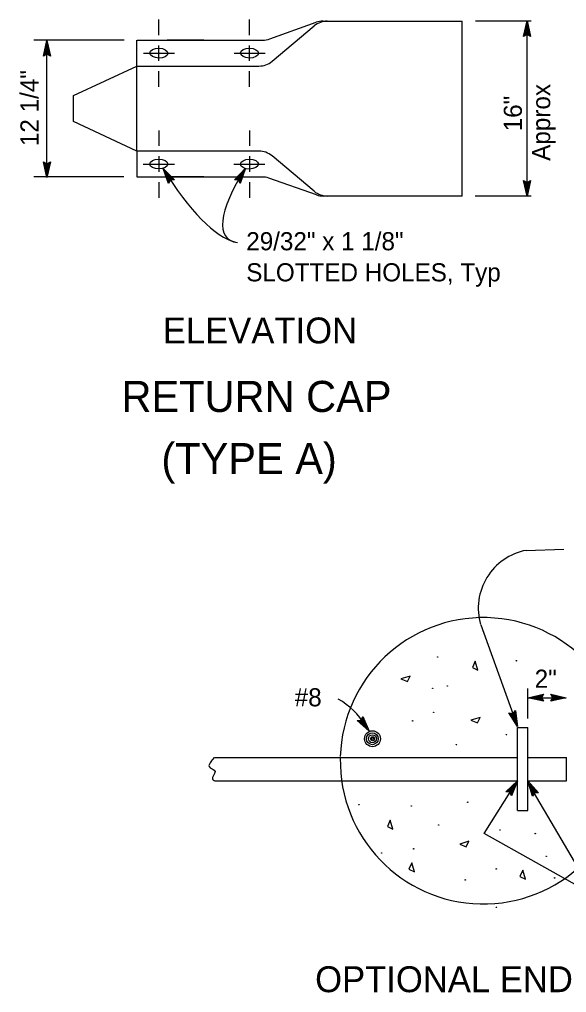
# Model space of a CAD drawing. Extents: x -894 to 866, y -472 to 714.
# Drawn here: x 240.5 to 451.8, y 34.3 to 410 of the extents above; entities that cross this region are included whole.
import ezdxf

# ---------------------------------------------------------------- set-up
doc = ezdxf.new("R2010")
doc.units = 0
doc.layers.add('tcd_RAILING', color=7, linetype='Continuous')
doc.layers.add('tcd_RAILING-anno', color=7, linetype='Continuous')

msp = doc.modelspace()

# ---------------------------------------------------------------- linework, layer by layer
at = {"layer": 'tcd_RAILING'}
for p, q in [((337.14, 402.43), (355.09, 408.87)), ((338.05, 393.82), (354.34, 407.49)), ((357.75, 409.33), (411.54, 409.33)), ((411.54, 341.8), (411.54, 409.33)), ((285.85, 391.97), (285.85, 402.02)), ((285.9, 401.97), (334.48, 401.97)), ((311.7, 401.97), (297.48, 401.97)), ((261.38, 380.57), (285.85, 391.98)), ((285.85, 391.98), (332.99, 391.98)), ((285.85, 359.16), (285.85, 391.97)), ((261.38, 370.57), (261.38, 380.57)), ((285.85, 359.16), (261.38, 370.57)), ((332.99, 359.16), (285.85, 359.16)), ((285.85, 359.16), (285.85, 349.16)), ((354.34, 343.65), (338.05, 357.32)), ((285.85, 349.16), (334.24, 349.16)), ((311.65, 349.16), (297.44, 349.16)), ((355.27, 342.25), (336.85, 348.71)), ((411.54, 341.8), (357.88, 341.8)), ((416.52, 162.3), (415.47, 159.8)), ((417.58, 158.75), (416.52, 162.3)), ((415.47, 159.8), (417.58, 158.75)), ((391.39, 156.5), (387.84, 155.44)), ((387.84, 155.44), (390.33, 154.39)), ((390.33, 154.39), (391.39, 156.5)), ((418.46, 140.55), (414.9, 139.49)), ((414.9, 139.49), (417.4, 138.44)), ((417.4, 138.44), (418.46, 140.55)), ((432.88, 136.58), (436.88, 136.58)), ((432.88, 104.58), (432.88, 136.58)), ((436.88, 104.58), (436.88, 136.58)), ((315.77, 125.08), (432.88, 125.08)), ((436.88, 125.08), (451.77, 125.08)), ((451.77, 116.08), (451.77, 125.08)), ((315.77, 116.08), (432.88, 116.08)), ((436.88, 116.08), (451.77, 116.08)), ((432.88, 104.58), (436.88, 104.58)), ((383.66, 100.92), (382.6, 98.42)), ((382.6, 98.42), (384.71, 97.37)), ((384.71, 97.37), (383.66, 100.92)), ((414.11, 92.7), (410.55, 91.65)), ((410.55, 91.65), (413.05, 90.59)), ((413.05, 90.59), (414.11, 92.7)), ((392.01, 84.42), (390.95, 81.92)), ((393.06, 80.87), (392.01, 84.42)), ((390.95, 81.92), (393.06, 80.87)), ((434.89, 81.59), (433.83, 79.09)), ((433.83, 79.09), (435.94, 78.03)), ((435.94, 78.03), (434.89, 81.59))]:
    msp.add_line(p, q, dxfattribs=at)
for centre, radius in [((402.02, 163.85), 0.1), ((432.47, 162.4), 0.1), ((400.09, 151.76), 0.1), ((405.79, 152.63), 0.1), ((392.36, 139.2), 0.1), ((400.47, 142.48), 0.1), ((376.87, 132.3), 3.07), ((376.79, 132.29), 2.3), ((376.83, 132.29), 1.52), ((376.89, 132.29), 0.767), ((376.85, 132.37), 0.391), ((428.6, 133.88), 0.1), ((409.27, 130.02), 0.1), ((371.58, 106.82), 0.1), ((391.87, 106.33), 0.1), ((413.62, 107.78), 0.1), ((402.41, 98.98), 0.1), ((426.09, 97.05), 0.1), ((439.72, 95.7), 0.1), ((380.38, 88.17), 0.1), ((392.74, 89.8), 0.1), ((443.97, 86.9), 0.1), ((424.64, 82.07), 0.1), ((412.66, 77.82), 0.1), ((447.17, 78.58), 0.1), ((424.74, 67.19), 0.1)]:
    msp.add_circle(centre, radius, dxfattribs=at)
for centre, radius, start, end in [((359.4, 401.46), 7.87, 90, 130.0002), ((357.75, 401.46), 7.87, 90, 109.7369), ((334.48, 409.84), 7.87, 270, 289.7398), ((332.99, 399.85), 7.87, 270, 310.0024), ((332.99, 351.28), 7.87, 50.0043, 90), ((334.24, 341.28), 7.87, 70.6515, 90), ((359.4, 349.68), 7.87, 230.0001, 270), ((357.88, 349.68), 7.87, 250.6548, 270), ((419.67, 123.79), 55.27, 178.9303, 178.3525)]:
    msp.add_arc(centre, radius, start, end, dxfattribs=at)
for centre, major_axis in [((294.33, 396.97), (3.46, -0.05)), ((329.34, 396.99), (3.46, -0.05)), ((294.28, 354.16), (3.46, 0.05)), ((329.3, 354.14), (3.46, 0.05))]:
    msp.add_ellipse(centre, major_axis=major_axis, ratio=0.549995, dxfattribs=at)
msp.add_spline([(314.48, 123.46), (313.69, 121.59), (316.03, 119.62), (315, 116.73), (315.64, 116.18)], degree=3, dxfattribs=at)
at = {"layer": 'tcd_RAILING-anno'}
for p, q in [((294.35, 403.97), (294.35, 409.97)), ((329.35, 403.97), (329.35, 409.97)), ((416.64, 409.38), (438.2, 409.38)), ((435.2, 403.38), (436.54, 409.38)), ((435.55, 403.59), (436.54, 408)), ((435.91, 403.83), (436.53, 406.61)), ((436.53, 406.61), (437.16, 403.79)), ((436.54, 341.82), (436.54, 409.38)), ((436.54, 409.38), (436.54, 409.38)), ((436.54, 409.38), (437.87, 403.38)), ((436.54, 407.99), (437.51, 403.61)), ((280.9, 402.02), (246.07, 402.02)), ((251.07, 349.16), (251.07, 402.02)), ((436.54, 404.18), (435.2, 403.38)), ((435.2, 403.38), (435.2, 403.38)), ((436.26, 404), (436.53, 405.23)), ((436.53, 405.23), (436.8, 404.02)), ((437.87, 403.38), (436.54, 404.18)), ((437.87, 403.38), (437.87, 403.38)), ((249.73, 395.82), (251.07, 401.82)), ((250.09, 396.04), (251.07, 400.44)), ((250.45, 396.27), (251.07, 399.06)), ((251.07, 401.82), (251.07, 401.82)), ((251.07, 401.82), (252.4, 395.82)), ((251.07, 399.06), (251.7, 396.23)), ((251.08, 400.43), (252.04, 396.06)), ((294.35, 393.97), (294.35, 399.97)), ((329.35, 393.97), (329.35, 399.97)), ((251.07, 396.62), (249.73, 395.82)), ((249.73, 395.82), (249.73, 395.82)), ((250.79, 396.45), (251.07, 397.68)), ((251.07, 397.68), (251.34, 396.47)), ((252.4, 395.82), (251.07, 396.62)), ((252.4, 395.82), (252.4, 395.82)), ((288.35, 396.97), (300.35, 396.97)), ((323.35, 396.97), (335.35, 396.97)), ((294.35, 383.97), (294.35, 389.97)), ((329.35, 383.97), (329.35, 389.97)), ((294.31, 367.16), (294.31, 361.16)), ((329.31, 367.16), (329.31, 361.16)), ((294.31, 357.16), (294.31, 351.16)), ((329.31, 357.16), (329.31, 351.16)), ((251.07, 349.02), (249.74, 355.02)), ((249.74, 355.02), (249.74, 355.02)), ((249.74, 355.02), (251.07, 354.22)), ((251.07, 350.41), (250.1, 354.78)), ((251.07, 351.78), (250.45, 354.61)), ((251.08, 353.16), (250.81, 354.37)), ((251.07, 354.22), (252.41, 355.02)), ((252.41, 355.02), (251.07, 349.02)), ((252.06, 354.8), (251.07, 350.4)), ((251.7, 354.57), (251.07, 351.78)), ((251.35, 354.39), (251.08, 353.16)), ((252.41, 355.02), (252.41, 355.02)), ((288.31, 354.16), (300.31, 354.16)), ((323.31, 354.16), (335.31, 354.16)), ((298.08, 346.62), (295.96, 352.39)), ((295.96, 352.39), (295.96, 352.39)), ((295.96, 352.39), (300.33, 348.06)), ((298.26, 346.99), (296.71, 351.23)), ((296.72, 351.22), (299.9, 348.06)), ((298.44, 347.38), (297.45, 350.06)), ((297.45, 350.06), (299.51, 348.03)), ((323.49, 348.06), (327.73, 352.52)), ((323.91, 348.06), (327.02, 351.34)), ((324.34, 348.08), (326.3, 350.15)), ((326.3, 350.15), (325.39, 347.41)), ((327.01, 351.32), (325.59, 347.08)), ((327.73, 352.52), (325.78, 346.69)), ((327.73, 352.52), (327.73, 352.52)), ((280.85, 349.16), (246.07, 349.16)), ((251.07, 349.02), (251.07, 349.02)), ((294.31, 347.16), (294.31, 341.16)), ((298.77, 348.01), (298.08, 346.62)), ((298.08, 346.62), (298.08, 346.62)), ((298.63, 347.72), (298.2, 348.9)), ((298.2, 348.9), (299.08, 348.03)), ((300.33, 348.06), (298.77, 348.01)), ((300.33, 348.06), (300.33, 348.06)), ((325.05, 348.06), (323.49, 348.06)), ((323.49, 348.06), (323.49, 348.06)), ((324.72, 348.05), (325.59, 348.97)), ((325.78, 346.69), (325.05, 348.06)), ((325.59, 348.97), (325.2, 347.79)), ((325.78, 346.69), (325.78, 346.69)), ((329.31, 347.16), (329.31, 341.16)), ((436.54, 341.8), (435.21, 347.8)), ((435.21, 347.8), (435.21, 347.8)), ((435.21, 347.8), (436.54, 347)), ((436.53, 343.19), (435.56, 347.57)), ((436.54, 344.57), (435.91, 347.39)), ((436.54, 345.95), (436.27, 347.16)), ((436.54, 347), (437.88, 347.8)), ((437.88, 347.8), (436.54, 341.8)), ((437.52, 347.59), (436.54, 343.18)), ((437.16, 347.35), (436.54, 344.57)), ((436.81, 347.18), (436.54, 345.95)), ((437.88, 347.8), (437.88, 347.8)), ((416.54, 341.82), (438.2, 341.82)), ((436.54, 341.8), (436.54, 341.8)), ((436.25, 205.03), (450.82, 205.46)), ((418.64, 176.31), (432.88, 137.08)), ((436.88, 140.06), (436.88, 151.64)), ((436.88, 148.15), (442.88, 149.48)), ((436.88, 148.15), (451.73, 148.15)), ((442.88, 146.81), (436.88, 148.15)), ((436.88, 148.15), (436.88, 148.15)), ((442.67, 147.16), (438.26, 148.15)), ((438.27, 148.15), (442.65, 149.12)), ((439.65, 148.15), (442.47, 148.77)), ((442.43, 147.52), (439.65, 148.15)), ((441.03, 148.14), (442.24, 148.41)), ((442.26, 147.87), (441.03, 148.14)), ((442.88, 149.48), (442.08, 148.15)), ((442.08, 148.15), (442.88, 146.81)), ((442.88, 149.48), (442.88, 149.48)), ((442.88, 146.81), (442.88, 146.81)), ((446.53, 148.15), (445.73, 149.49)), ((445.73, 149.49), (445.73, 149.49)), ((445.73, 149.49), (451.73, 148.15)), ((451.73, 148.15), (445.73, 146.82)), ((445.73, 146.82), (446.53, 148.15)), ((445.73, 146.82), (445.73, 146.82)), ((445.95, 149.13), (450.35, 148.15)), ((450.34, 148.14), (445.96, 147.18)), ((448.97, 148.15), (446.14, 147.52)), ((446.18, 148.77), (448.97, 148.15)), ((446.36, 148.43), (447.58, 148.15)), ((447.58, 148.15), (446.38, 147.88)), ((451.73, 148.15), (451.73, 148.15)), ((431.11, 141.97), (432.09, 143.18)), ((431.83, 142.85), (432.41, 138.38)), ((432.09, 143.18), (432.09, 143.18)), ((432.09, 143.18), (432.88, 137.08)), ((370.98, 139.33), (372.53, 139.44)), ((375.51, 135.18), (370.98, 139.33)), ((370.98, 139.33), (370.98, 139.33)), ((374.71, 136.32), (371.41, 139.35)), ((373.93, 137.44), (371.79, 139.4)), ((373.13, 138.58), (372.22, 139.41)), ((372.53, 139.44), (373.16, 140.86)), ((372.65, 139.74), (373.13, 138.58)), ((372.84, 140.08), (373.93, 137.44)), ((373, 140.48), (374.72, 136.31)), ((373.16, 140.86), (373.16, 140.86)), ((373.16, 140.86), (375.51, 135.18)), ((432.88, 137.08), (429.58, 142.27)), ((429.58, 142.27), (431.11, 141.97)), ((429.59, 142.27), (429.59, 142.27)), ((432.41, 138.39), (430, 142.17)), ((431.94, 139.68), (430.39, 142.12)), ((431.47, 140.98), (430.81, 142.02)), ((431.31, 142.23), (431.47, 140.98)), ((431.58, 142.51), (431.94, 139.68)), ((432.88, 137.08), (432.88, 137.08)), ((375.51, 135.18), (375.51, 135.18)), ((314.48, 123.46), (315.77, 125.08)), ((419.99, 95.66), (432.85, 116.13)), ((428.39, 111.78), (432.86, 116)), ((428.81, 111.76), (432.09, 114.86)), ((429.24, 111.75), (431.31, 113.71)), ((431.31, 113.71), (430.25, 111.02)), ((432.09, 114.85), (430.44, 110.68)), ((432.86, 116), (430.61, 110.28)), ((432.86, 116), (432.86, 116)), ((438.65, 110.11), (436.9, 116)), ((436.9, 116), (436.9, 116)), ((436.9, 116), (440.98, 111.41)), ((438.85, 110.47), (437.57, 114.8)), ((437.58, 114.79), (440.55, 111.44)), ((462.55, 71.79), (437.81, 113.94)), ((439.05, 110.85), (438.24, 113.59)), ((438.24, 113.59), (440.16, 111.42)), ((429.95, 111.69), (428.39, 111.78)), ((428.39, 111.78), (428.39, 111.78)), ((429.62, 111.7), (430.54, 112.57)), ((430.61, 110.28), (429.95, 111.69)), ((430.54, 112.57), (430.09, 111.42)), ((430.61, 110.28), (430.61, 110.28)), ((439.43, 111.46), (438.65, 110.11)), ((438.65, 110.11), (438.65, 110.11)), ((439.27, 111.17), (438.91, 112.38)), ((438.91, 112.38), (439.73, 111.45)), ((440.98, 111.41), (439.43, 111.46)), ((440.98, 111.41), (440.98, 111.41)), ((462.55, 71.79), (419.99, 95.66))]:
    msp.add_line(p, q, dxfattribs=at)
for centre, radius, start, end in [((440.44, 182.7), 22.72, 100.6331, 196.2086), ((349.93, 123.26), 27.92, 30.5254, 60.5731)]:
    msp.add_arc(centre, radius, start, end, dxfattribs=at)
for centre, major_axis, ratio, start_param, end_param in [((303.08, 376.05), (-24.94, 51.53), 0.308101, 1.894291, 2.90928), ((372.43, 375.76), (51.83, 50.07), 0.26819, 2.305309, 3.358406)]:
    msp.add_ellipse(centre, major_axis=major_axis, ratio=ratio, start_param=start_param, end_param=end_param, dxfattribs=at)

# ---------------------------------------------------------------- texts
for s, p in [('12 1/4"', (247.83, 361.07)), ('Approx', (445.5, 355.4)), ('16"', (434.57, 366.78))]:
    msp.add_text(s, height=7, rotation=90, dxfattribs=at).set_placement(p)
for s, height, p in [('29/32" x 1 1/8"', 7, (328.08, 320.86)), ('SLOTTED HOLES, Typ', 7, (328.08, 308.86)), ('ELEVATION', 10, (295.84, 284.91)), ('RETURN CAP', 12, (279.89, 258.44)), ('(TYPE A)', 12, (295.3, 234.44)), ('2"', 7, (439.51, 151.96)), ('#8', 7, (346.81, 144.8)), ('OPTIONAL ENDS ON SINGLE ANCHOR ROD', 10, (354.69, 34.46))]:
    msp.add_text(s, height=height, dxfattribs=at).set_placement(p)

doc.saveas('drawing.dxf')
